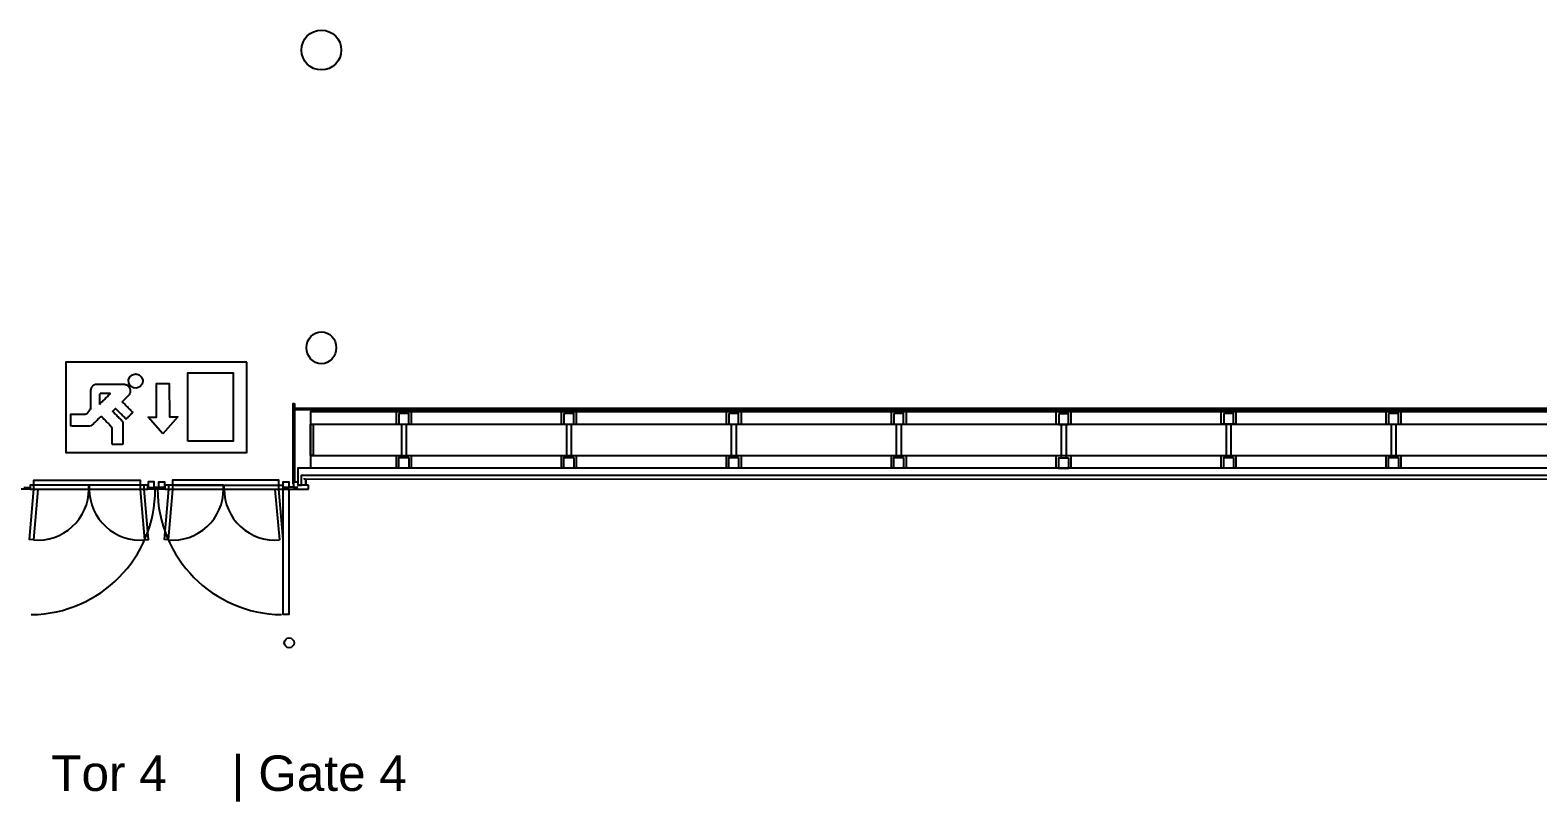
# Model space of a CAD drawing. Header units: metres. Extents: x 19 to 194, y 62 to 154.
# Drawn here: x 70.92 to 101.77, y 61.67 to 77.46 of the extents above; entities that cross this region are included whole.
import ezdxf

# ---------------------------------------------------------------- set-up
doc = ezdxf.new("R2010")
doc.units = ezdxf.units.M
doc.header["$MEASUREMENT"] = 0
doc.layers.add('ALL', color=7, linetype='Continuous')
doc.styles.add('Arial', font='Arial.ttf')

msp = doc.modelspace()

# ---------------------------------------------------------------- linework, layer by layer
at = {"layer": 'ALL', "color": 4, "lineweight": 25}
for points in [[(75.3524, 70.6671), (71.6494, 70.6671), (71.6494, 68.8156), (75.3524, 68.8156)], [(73.2205, 70.2792), (73.2053, 70.2144), (73.1586, 70.1598), (73.0944, 70.1346), (73.03, 70.1402), (72.9697, 70.1776), (72.9342, 70.2388), (72.9307, 70.3044), (72.9587, 70.3681), (73.0113, 70.4108), (73.0789, 70.4251), (73.1451, 70.407), (73.1955, 70.3609), (73.2195, 70.2959)], [(74.1444, 69.0489), (74.1444, 70.4476), (75.071, 70.4476), (75.071, 69.0489)], [(72.8802, 69.5021), (72.8802, 69.5021), (72.8918, 69.5137), (72.9034, 69.5253), (72.915, 69.5369), (72.9266, 69.5485), (72.9381, 69.5601), (72.9497, 69.5717), (72.9613, 69.5833), (72.9729, 69.5949), (72.9845, 69.6065), (72.9961, 69.6181), (73.0077, 69.6296), (73.0157, 69.642), (72.9974, 69.6603), (72.9791, 69.6786), (72.9608, 69.6969), (72.9426, 69.7152), (72.9243, 69.7335), (72.906, 69.7518), (72.8877, 69.77), (72.8694, 69.7883), (72.8511, 69.8066), (72.8328, 69.8249), (72.8145, 69.8432), (72.8035, 69.8599), (72.8152, 69.8716), (72.827, 69.8834), (72.8387, 69.8951), (72.8504, 69.9069), (72.8622, 69.9186), (72.8739, 69.9304), (72.8857, 69.9421), (72.8974, 69.9539), (72.9092, 69.9656), (72.9209, 69.9773), (72.9327, 69.9891), (72.9424, 69.9991), (72.9484, 70.0066), (72.9538, 70.0147), (72.9587, 70.0234), (72.9629, 70.0326), (72.9663, 70.0424), (72.969, 70.0524), (72.9707, 70.0628), (72.9716, 70.0733), (72.9715, 70.0838), (72.9705, 70.0942), (72.9686, 70.1044), (72.9659, 70.1143), (72.9625, 70.1238), (72.9583, 70.1327), (72.9535, 70.1412), (72.9482, 70.149), (72.9414, 70.158), (72.9338, 70.1667), (72.9254, 70.1747), (72.9162, 70.1821), (72.9065, 70.1887), (72.8961, 70.1944), (72.8854, 70.1992), (72.8743, 70.2031), (72.8631, 70.206), (72.8518, 70.2079), (72.8337, 70.2088), (72.7853, 70.2088), (72.7369, 70.2088), (72.6886, 70.2088), (72.6402, 70.2088), (72.5918, 70.2088), (72.5435, 70.2088), (72.4951, 70.2088), (72.4467, 70.2088), (72.3984, 70.2088), (72.35, 70.2088), (72.3016, 70.2088), (72.2654, 70.2088), (72.2568, 70.2082), (72.2481, 70.2069), (72.2395, 70.2049), (72.231, 70.2021), (72.2227, 70.1985), (72.2148, 70.1943), (72.2073, 70.1895), (72.2002, 70.184), (72.1938, 70.178), (72.1879, 70.1716), (72.1815, 70.1634), (72.1733, 70.1508), (72.1662, 70.1375), (72.1602, 70.1236), (72.1554, 70.1094), (72.1532, 70.087), (72.1532, 70.0547), (72.1532, 70.0224), (72.1532, 69.9901), (72.1532, 69.9579), (72.1532, 69.9256), (72.1532, 69.8933), (72.1532, 69.861), (72.1532, 69.8287), (72.1532, 69.7964), (72.1532, 69.7641), (72.1532, 69.7318), (72.149, 69.7119), (72.1413, 69.7017), (72.1337, 69.6915), (72.126, 69.6813), (72.1184, 69.6711), (72.1108, 69.6609), (72.1031, 69.6508), (72.0955, 69.6406), (72.0878, 69.6304), (72.0802, 69.6202), (72.0726, 69.61), (72.0649, 69.5998), (72.0439, 69.5966), (72.0167, 69.5966), (71.9894, 69.5966), (71.9621, 69.5966), (71.9348, 69.5966), (71.9076, 69.5966), (71.8803, 69.5966), (71.853, 69.5966), (71.8258, 69.5966), (71.7985, 69.5966), (71.7712, 69.5966), (71.7439, 69.5966), (71.7385, 69.5811), (71.7385, 69.5618), (71.7385, 69.5425), (71.7385, 69.5232), (71.7385, 69.5039), (71.7385, 69.4845), (71.7385, 69.4652), (71.7385, 69.4459), (71.7385, 69.4266), (71.7385, 69.4073), (71.7385, 69.388), (71.7385, 69.3687), (71.7721, 69.3671), (71.8086, 69.3671), (71.8452, 69.3671), (71.8817, 69.3671), (71.9182, 69.3671), (71.9547, 69.3671), (71.9913, 69.3671), (72.0278, 69.3671), (72.0643, 69.3671), (72.1009, 69.3671), (72.1374, 69.3671), (72.1731, 69.3678), (72.1895, 69.3841), (72.2058, 69.4005), (72.2222, 69.4168), (72.2385, 69.4332), (72.2549, 69.4495), (72.2712, 69.4659), (72.2876, 69.4822), (72.3039, 69.4986), (72.3203, 69.515), (72.3366, 69.5313), (72.353, 69.5477), (72.3697, 69.5584), (72.3883, 69.5398), (72.4069, 69.5212), (72.4255, 69.5026), (72.4441, 69.484), (72.4627, 69.4654), (72.4813, 69.4468), (72.4999, 69.4282), (72.5185, 69.4096), (72.5371, 69.391), (72.5557, 69.3724), (72.5743, 69.3538), (72.5877, 69.3322), (72.5877, 69.3028), (72.5877, 69.2735), (72.5877, 69.2442), (72.5877, 69.2148), (72.5877, 69.1855), (72.5877, 69.1562), (72.5877, 69.1268), (72.5877, 69.0975), (72.5877, 69.0682), (72.5877, 69.0388), (72.5877, 69.0095), (72.5955, 68.9919), (72.6148, 68.9919), (72.6341, 68.9919), (72.6534, 68.9919), (72.6727, 68.9919), (72.692, 68.9919), (72.7113, 68.9919), (72.7306, 68.9919), (72.75, 68.9919), (72.7693, 68.9919), (72.7886, 68.9919), (72.8079, 68.9919), (72.8172, 69.0117), (72.8172, 69.0499), (72.8172, 69.0881), (72.8172, 69.1263), (72.8172, 69.1645), (72.8172, 69.2027), (72.8172, 69.2409), (72.8172, 69.2791), (72.8172, 69.3173), (72.8172, 69.3555), (72.8172, 69.3936), (72.8172, 69.4318), (72.8056, 69.4571), (72.7876, 69.4751), (72.7696, 69.4931), (72.7516, 69.5112), (72.7336, 69.5292), (72.7156, 69.5472), (72.6975, 69.5652), (72.6795, 69.5832), (72.6615, 69.6012), (72.6435, 69.6192), (72.6255, 69.6373), (72.6075, 69.6553), (72.607, 69.6634), (72.612, 69.6684), (72.617, 69.6735), (72.6221, 69.6785), (72.6271, 69.6835), (72.6321, 69.6886), (72.6372, 69.6936), (72.6422, 69.6986), (72.6472, 69.7037), (72.6523, 69.7087), (72.6573, 69.7137), (72.6623, 69.7188), (72.679, 69.7033), (72.6973, 69.685), (72.7156, 69.6667), (72.7339, 69.6484), (72.7522, 69.6301), (72.7705, 69.6119), (72.7888, 69.5936), (72.807, 69.5753), (72.8253, 69.557), (72.8436, 69.5387), (72.8619, 69.5204)], [(73.6332, 69.1993), (73.3277, 69.5388), (73.5005, 69.539), (73.4997, 70.2302), (73.7638, 70.2311), (73.7653, 69.5501), (73.9381, 69.5503)], [(72.3337, 69.8019), (72.3337, 69.8019), (72.3519, 69.8201), (72.37, 69.8382), (72.3882, 69.8564), (72.4063, 69.8745), (72.4245, 69.8927), (72.4426, 69.9109), (72.4608, 69.929), (72.479, 69.9472), (72.4971, 69.9653), (72.5153, 69.9835), (72.5334, 70.0016), (72.5516, 70.0198), (72.5518, 70.0283), (72.5363, 70.0283), (72.5208, 70.0283), (72.5053, 70.0283), (72.4898, 70.0283), (72.4743, 70.0283), (72.4588, 70.0283), (72.4433, 70.0283), (72.4278, 70.0283), (72.4123, 70.0283), (72.3967, 70.0283), (72.3812, 70.0283), (72.3666, 70.0283), (72.3648, 70.0282), (72.363, 70.028), (72.3611, 70.0276), (72.3593, 70.0271), (72.3576, 70.0264), (72.3559, 70.0256), (72.3543, 70.0247), (72.3527, 70.0236), (72.3513, 70.0224), (72.35, 70.0211), (72.3488, 70.0198), (72.3459, 70.0159), (72.3418, 70.0093), (72.3381, 70.0024), (72.3351, 69.9952), (72.3337, 69.9842), (72.3337, 69.969), (72.3337, 69.9538), (72.3337, 69.9386), (72.3337, 69.9234), (72.3337, 69.9082), (72.3337, 69.8931), (72.3337, 69.8779), (72.3337, 69.8627), (72.3337, 69.8475), (72.3337, 69.8323), (72.3337, 69.8171)]]:
    msp.add_lwpolyline(points, close=True, dxfattribs=at)
at = {"layer": 'ALL', "color": 18, "lineweight": 25, "true_color": 0x000000}
for points in [[(76.3249, 69.8201), (76.3249, 68.2301), (76.2949, 68.2301), (76.2949, 69.8201)], [(76.6499, 69.4002), (104.0999, 69.4001), (104.0999, 69.6501), (76.6499, 69.6502)], [(78.4624, 69.6152), (78.4624, 69.4002), (78.6624, 69.4002), (78.6624, 69.6152)], [(81.8374, 69.6152), (81.8374, 69.4002), (82.0374, 69.4002), (82.0374, 69.6152)], [(85.2124, 69.6152), (85.2124, 69.4002), (85.4124, 69.4002), (85.4124, 69.6152)], [(88.5874, 69.6151), (88.5874, 69.4001), (88.7874, 69.4001), (88.7874, 69.6151)], [(91.9624, 69.6091), (91.9624, 69.3941), (92.1624, 69.3941), (92.1624, 69.6091)], [(95.3374, 69.6151), (95.3374, 69.4001), (95.5374, 69.4001), (95.5374, 69.6151)], [(98.7124, 69.6152), (98.7124, 69.4002), (98.9124, 69.4002), (98.9124, 69.6152)], [(76.6549, 69.3952), (76.6549, 68.7552), (76.6499, 68.7552), (76.6499, 69.3952)], [(76.7049, 69.3952), (76.7049, 68.7552), (76.6549, 68.7552), (76.6549, 69.3952)], [(104.3599, 68.1501), (104.3599, 68.5001), (76.3899, 68.5002), (76.3899, 68.1501), (76.4699, 68.1501), (76.4699, 68.3551), (104.2799, 68.3551), (104.2799, 68.1501)], [(78.6624, 68.7152), (78.6624, 68.5002), (78.4624, 68.5002), (78.4624, 68.7152)], [(82.0374, 68.7152), (82.0374, 68.5002), (81.8374, 68.5002), (81.8374, 68.7152)], [(85.4124, 68.7152), (85.4124, 68.5002), (85.2124, 68.5002), (85.2124, 68.7152)], [(88.7874, 68.7151), (88.7874, 68.5001), (88.5874, 68.5001), (88.5874, 68.7151)], [(92.1624, 68.7091), (92.1624, 68.4941), (91.9624, 68.4941), (91.9624, 68.7091)], [(95.5374, 68.7151), (95.5374, 68.5001), (95.3374, 68.5001), (95.3374, 68.7151)], [(98.9124, 68.7152), (98.9124, 68.5002), (98.7124, 68.5002), (98.7124, 68.7152)], [(73.4524, 68.1002), (73.4524, 68.2202), (73.3324, 68.2202), (73.3324, 68.1002)], [(73.5474, 68.1002), (73.5474, 68.2202), (73.6674, 68.2202), (73.6674, 68.1002)], [(76.3019, 68.2302), (76.3019, 68.1802), (76.2949, 68.1802), (76.2949, 68.2302)], [(76.5549, 68.1552), (76.5549, 68.2652), (76.5599, 68.2652), (76.5599, 68.1552)]]:
    msp.add_lwpolyline(points, close=True, dxfattribs=at)
for points in [[(104.4249, 69.72), (76.3249, 69.7201)], [(76.3249, 69.7001), (104.4249, 69.7001)], [(78.4124, 69.4002), (78.4124, 69.6502)], [(78.7124, 69.6502), (78.7124, 69.4002)], [(81.7874, 69.4002), (81.7874, 69.6502)], [(82.0874, 69.6502), (82.0874, 69.4002)], [(85.1624, 69.4001), (85.1624, 69.6501)], [(85.4624, 69.6501), (85.4624, 69.4001)], [(88.5374, 69.4001), (88.5374, 69.6501)], [(88.8374, 69.6501), (88.8374, 69.4001)], [(91.9124, 69.4001), (91.9124, 69.6501)], [(92.2124, 69.6501), (92.2124, 69.4001)], [(95.5874, 69.6501), (95.5874, 69.4001), (95.2874, 69.4001), (95.2874, 69.6501)], [(98.6624, 69.4001), (98.6624, 69.6501)], [(98.9624, 69.6501), (98.9624, 69.4001)], [(78.5124, 69.4002), (78.5124, 68.7152)], [(78.6124, 69.4002), (78.6124, 68.7152)], [(81.8874, 69.4002), (81.8874, 68.7152)], [(81.9874, 69.4002), (81.9874, 68.7152)], [(85.2624, 69.4002), (85.2624, 68.7152)], [(85.3624, 69.4002), (85.3624, 68.7152)], [(88.6374, 69.4001), (88.6374, 68.7151)], [(88.7374, 69.4001), (88.7374, 68.7151)], [(92.0124, 69.3941), (92.0124, 68.7091)], [(92.1124, 69.3941), (92.1124, 68.7091)], [(95.3874, 69.4001), (95.3874, 68.7151)], [(95.4874, 69.4001), (95.4874, 68.7151)], [(98.7624, 69.4002), (98.7624, 68.7152)], [(98.8624, 69.4002), (98.8624, 68.7152)], [(104.0999, 68.5001), (104.0999, 68.7501), (76.6499, 68.7502), (76.6499, 68.5002)], [(78.4124, 68.5002), (78.4124, 68.7502)], [(78.7124, 68.7502), (78.7124, 68.5002)], [(81.7874, 68.5002), (81.7874, 68.7502)], [(82.0874, 68.7502), (82.0874, 68.5002)], [(85.1624, 68.5001), (85.1624, 68.7501)], [(85.4624, 68.7501), (85.4624, 68.5001)], [(88.5374, 68.5001), (88.5374, 68.7501)], [(88.8374, 68.7501), (88.8374, 68.5001)], [(91.9124, 68.5001), (91.9124, 68.7501)], [(92.2124, 68.7501), (92.2124, 68.5001)], [(95.2874, 68.5001), (95.2874, 68.7501)], [(95.5874, 68.7501), (95.5874, 68.5001)], [(98.6624, 68.5001), (98.6624, 68.7501)], [(98.9624, 68.7501), (98.9624, 68.5001)], [(71.0742, 68.0632), (70.9841, 67.0325), (70.9043, 67.0394), (70.9945, 68.0702), (70.9945, 68.2502), (73.1678, 68.2502), (73.1678, 68.0702)], [(76.0955, 67.0394), (76.0053, 68.0702), (76.0053, 68.2502), (73.832, 68.2502), (73.832, 68.0702)], [(76.0899, 68.1002), (76.0899, 68.2202), (76.2099, 68.2202), (76.2099, 68.1002), (76.0849, 68.1002)], [(76.3899, 68.1002), (76.3099, 68.1002), (76.3099, 68.2202), (76.3899, 68.2202)], [(104.2199, 68.2951), (104.2199, 68.2701), (76.5299, 68.2702), (76.5299, 68.2952)], [(70.7899, 68.1002), (70.9149, 68.1002), (70.9149, 68.0702), (72.1162, 68.0702), (72.1161, 68.1502), (72.1261, 68.1502), (72.1262, 68.0702), (72.1162, 68.0702), (72.1161, 68.1502), (70.9149, 68.1502), (70.9149, 68.0702), (70.3899, 68.0702), (70.3899, 68.1502), (70.6099, 68.1502)], [(73.3271, 68.1502), (70.9945, 68.1502)], [(73.6727, 68.0702), (74.8737, 68.0702), (74.8737, 68.1502), (73.6727, 68.1502), (73.6727, 68.0702), (73.3272, 68.0702), (73.3272, 68.1502), (72.1262, 68.1502), (72.1262, 68.0702), (73.3272, 68.0702)], [(73.1681, 68.0632), (73.2589, 67.0325), (73.338, 67.0395), (73.2478, 68.0702), (73.2478, 68.1502)], [(73.4524, 68.1072), (73.5474, 68.1072)], [(73.8318, 68.0632), (73.741, 67.0325), (73.6619, 67.0395), (73.7521, 68.0702), (73.7521, 68.1502)], [(73.832, 68.1502), (76.0849, 68.1502)], [(74.8737, 68.0702), (76.0849, 68.0702)], [(74.8837, 68.0702), (74.8837, 68.1502)], [(74.8837, 68.1502), (76.0849, 68.1502)], [(75.9256, 68.0632), (76.0158, 67.0325)], [(76.0849, 68.1502), (76.0849, 68.0702)], [(76.0849, 68.0702), (76.6099, 68.0702)], [(76.2099, 68.0702), (76.2099, 65.5034), (76.0899, 65.5034), (76.0899, 68.0702)], [(76.3099, 68.1072), (76.2099, 68.1072)], [(76.6099, 68.1502), (76.3899, 68.1502)], [(76.6099, 68.0702), (76.6099, 68.1502)]]:
    msp.add_lwpolyline(points, dxfattribs=at)
for centre, radius in [((76.8749, 77.0502), 0.4065), ((76.2163, 64.9263), 0.1)]:
    msp.add_circle(centre, radius, dxfattribs=at)
for centre, radius, start, end in [((70.9099, 68.0702), 2.5668, -89.33022, 0.00011), ((71.0748, 68.0699), 1.0414, -94.999, 0.01596), ((73.1678, 68.0702), 1.0417, -179.9992, -85.01733), ((76.0899, 68.0702), 2.5668, -179.99989, -90.66956), ((73.832, 68.0702), 1.0417, -94.98245, -0.00059), ((75.9251, 68.0699), 1.0414, 179.98426, -85.00078)]:
    msp.add_arc(centre, radius, start, end, dxfattribs=at)
msp.add_ellipse((76.875, 70.9612), major_axis=(0, 0.3255), ratio=0.9369521, dxfattribs=at)

# ---------------------------------------------------------------- texts
at = {"layer": 'ALL', "color": 18, "true_color": 0x000000, "style": 'Arial'}
for s, p in [('| Gate 4', (75.0398, 61.8976)), ('Tor 4', (71.3482, 61.8976))]:
    msp.add_text(s, height=0.725, dxfattribs=at).set_placement(p)

doc.saveas('drawing.dxf')
